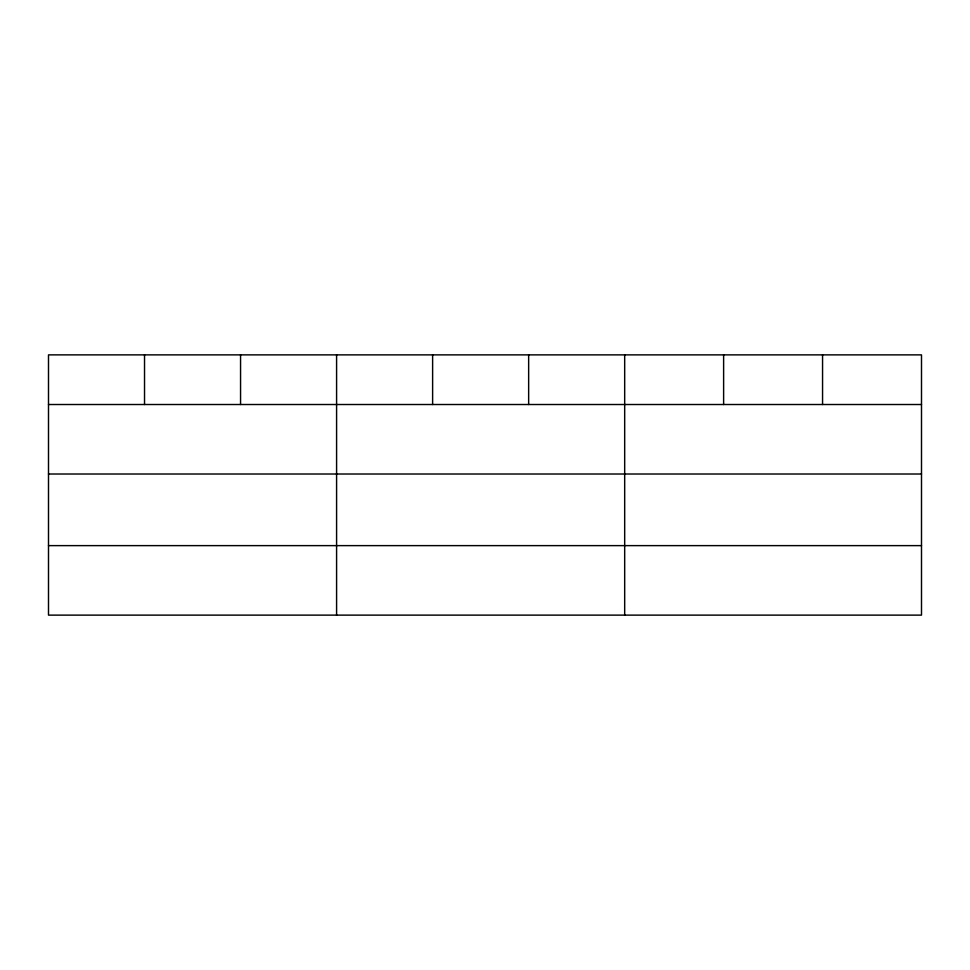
<?xml version="1.0" encoding="UTF-8"?>
<svg xmlns="http://www.w3.org/2000/svg" width="970" height="970" viewBox="0 0 970 970"><rect width="100%" height="100%" fill="white"/><g stroke="black" fill="none" stroke-linecap="round" stroke-linejoin="round"><path stroke-width="1.45" d="M921.5 474.015L921.5 354.874L48.5 354.874L48.5 615.125L921.5 615.125L921.5 474.015L48.5 474.015M48.5 404.514L921.5 404.514M48.5 545.625L921.5 545.625M822.56 354.874L822.56 404.514M723.62 354.874L723.62 404.514M624.68 354.874L624.68 615.125M528.65 354.874L528.65 404.514M432.62 354.874L432.62 404.514M336.59 354.874L336.59 615.125M240.56 354.874L240.56 404.514M144.53 354.874L144.53 404.514"/></g></svg>
